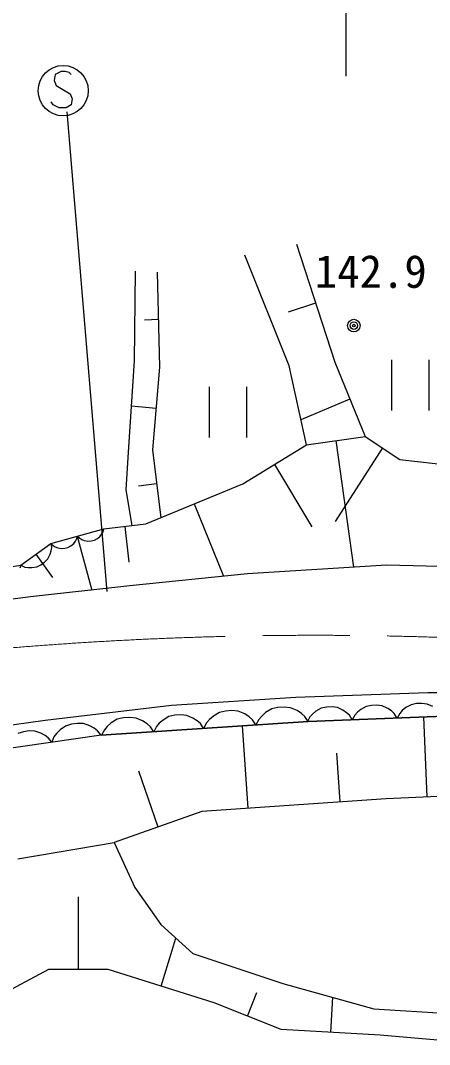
# Model space of a CAD drawing. Units: millimetres, scale not verified. Extents: x 40000 to 680000, y 20000 to 380000.
# Drawn here: x 193434 to 209828, y 286485 to 327566 of the extents above; entities that cross this region are included whole.
import ezdxf
from ezdxf.enums import TextEntityAlignment as Align

# ---------------------------------------------------------------- set-up
doc = ezdxf.new("R2010")
doc.units = ezdxf.units.MM
doc.header["$LTSCALE"] = 1000
doc.linetypes.add('CHAIN', pattern=[18.5, 12, -1.5, 3.5, -1.5])
for name, color, linetype, lineweight in [('M-BGD', 7, 'Continuous', 25), ('M-BGD-EXST', 7, 'Continuous', 25), ('M-BMK', 2, 'CHAIN', 13), ('M-BMK-SRVR', 3, 'Continuous', 25)]:
    doc.layers.add(name, color=color, linetype=linetype, lineweight=lineweight)
doc.styles.add('ＭＳ ゴシック', font='')
doc.styles.get('ＭＳ ゴシック').set_extended_font_data('MS Gothic')

msp = doc.modelspace()

# ---------------------------------------------------------------- linework, layer by layer
at = {"layer": 'M-BGD'}
for p, q in [((204492, 318589), (206030, 313858)), ((204203, 313711), (202424, 318150)), ((198001, 313906), (198049, 317516)), ((198915, 317467), (199011, 313662)), ((205261, 316223), (204169, 315858)), ((198963, 315565), (198399, 315550)), ((197761, 310248), (198001, 313906)), ((208299, 313946), (208299, 311916)), ((209820, 311916), (209820, 313946)), ((199011, 313662), (198722, 310345)), ((204894, 310540), (204203, 313711)), ((206030, 313858), (207250, 310882)), ((200991, 312873), (200991, 310842)), ((202512, 310842), (202512, 312873)), ((206640, 312370), (204676, 311541)), ((198867, 312004), (197882, 312092)), ((204894, 310540), (207250, 310882)), ((206072, 310711), (206787, 305630)), ((207250, 310882), (208644, 309955)), ((197665, 308735), (197761, 310248)), ((198722, 310345), (199058, 307620)), ((202346, 308979), (204894, 310540)), ((207947, 310418), (206044, 307472)), ((203620, 309760), (205110, 307257)), ((208644, 309955), (211962, 309565)), ((198890, 308983), (198158, 308890)), ((198452, 307370), (202346, 308979)), ((197912, 307307), (197665, 308735)), ((200399, 308175), (201565, 305270)), ((196769, 307174), (198452, 307370)), ((194654, 306589), (196769, 307174)), ((194654, 306589), (196769, 307174)), ((195681, 306758), (195715, 306883)), ((195711, 306882), (196294, 304714)), ((195715, 306883), (195808, 306793)), ((196518, 306781), (196628, 306881)), ((196628, 306881), (196696, 306969)), ((196696, 306969), (196742, 307051)), ((196742, 307051), (196777, 307177)), ((197610, 307272), (197772, 305842)), ((193452, 305711), (194654, 306589)), ((193452, 305711), (194654, 306589)), ((194654, 306589), (194746, 306499)), ((194684, 306424), (194669, 306601)), ((194746, 306499), (194827, 306452)), ((195335, 306430), (195457, 306487)), ((195457, 306487), (195567, 306587)), ((195567, 306587), (195634, 306675)), ((195634, 306675), (195681, 306758)), ((195808, 306793), (195889, 306746)), ((195889, 306746), (195991, 306705)), ((195991, 306705), (196136, 306675)), ((196136, 306675), (196269, 306689)), ((196269, 306689), (196397, 306724)), ((196397, 306724), (196518, 306781)), ((194053, 306150), (194717, 305214)), ((194525, 305970), (194619, 306151)), ((194619, 306151), (194664, 306296)), ((194664, 306296), (194684, 306424)), ((194827, 306452), (194930, 306411)), ((194930, 306411), (195074, 306382)), ((195074, 306382), (195208, 306395)), ((195208, 306395), (195335, 306430)), ((179798, 303711), (193452, 305711)), ((193417, 305603), (193462, 305713)), ((193452, 305711), (193612, 305641)), ((193888, 305617), (194087, 305650)), ((194087, 305650), (194251, 305732)), ((194251, 305732), (194397, 305839)), ((194397, 305839), (194525, 305970)), ((208109, 305711), (202532, 305370)), ((208109, 305711), (202532, 305370)), ((212532, 305613), (208109, 305711)), ((212532, 305613), (208109, 305711)), ((193612, 305641), (193738, 305620)), ((193738, 305620), (193888, 305617)), ((202532, 305370), (197820, 304882)), ((202532, 305370), (197820, 304882)), ((197820, 304882), (193830, 304443)), ((197820, 304882), (193830, 304443)), ((193830, 304443), (183830, 303174)), ((199491, 300093), (204464, 300417)), ((204464, 300417), (209755, 300602)), ((209755, 300602), (214454, 300648)), ((194428, 299491), (199491, 300093)), ((203504, 299945), (203261, 299801)), ((203753, 300005), (203504, 299945)), ((204005, 300021), (203753, 300005)), ((204259, 299996), (204005, 300021)), ((204519, 299885), (204259, 299996)), ((205489, 299977), (205278, 299859)), ((205704, 300022), (205489, 299977)), ((205920, 300030), (205704, 300022)), ((206137, 300002), (205920, 300030)), ((206357, 299901), (206137, 300002)), ((206505, 299797), (206357, 299901)), ((207077, 299929), (206937, 299814)), ((207289, 300047), (207077, 299929)), ((207503, 300092), (207289, 300047)), ((207719, 300100), (207503, 300092)), ((207937, 300072), (207719, 300100)), ((208157, 299971), (207937, 300072)), ((208305, 299867), (208157, 299971)), ((208876, 299999), (208737, 299884)), ((209088, 300117), (208876, 299999)), ((209303, 300162), (209088, 300117)), ((209519, 300170), (209303, 300162)), ((209736, 300142), (209519, 300170)), ((209956, 300041), (209736, 300142)), ((185076, 298242), (194428, 299491)), ((197315, 299531), (197072, 299387)), ((197564, 299590), (197315, 299531)), ((197816, 299607), (197564, 299590)), ((198070, 299582), (197816, 299607)), ((198330, 299471), (198070, 299582)), ((199150, 299503), (198998, 299371)), ((199382, 299641), (199150, 299503)), ((199618, 299697), (199382, 299641)), ((199858, 299713), (199618, 299697)), ((200100, 299689), (199858, 299713)), ((200348, 299583), (200100, 299689)), ((200515, 299473), (200348, 299583)), ((201005, 299522), (200888, 299386)), ((201165, 299660), (201005, 299522)), ((201408, 299805), (201165, 299660)), ((201657, 299864), (201408, 299805)), ((201908, 299881), (201657, 299864)), ((202163, 299855), (201908, 299881)), ((202423, 299745), (202163, 299855)), ((202599, 299628), (202423, 299745)), ((202733, 299509), (202599, 299628)), ((202872, 299305), (202733, 299509)), ((202984, 299526), (202872, 299305)), ((203102, 299662), (202984, 299526)), ((203261, 299801), (203102, 299662)), ((204695, 299768), (204519, 299885)), ((204829, 299649), (204695, 299768)), ((204969, 299445), (204829, 299649)), ((205034, 299630), (204933, 299444)), ((204969, 299445), (212130, 299723)), ((212130, 299723), (204969, 299445)), ((205138, 299744), (205034, 299630)), ((205278, 299859), (205138, 299744)), ((206617, 299692), (206505, 299797)), ((206732, 299513), (206617, 299692)), ((206833, 299700), (206732, 299513)), ((206937, 299814), (206833, 299700)), ((208417, 299761), (208305, 299867)), ((208532, 299583), (208417, 299761)), ((208633, 299770), (208532, 299583)), ((208737, 299884), (208633, 299770)), ((209739, 296413), (209607, 299625)), ((195020, 299107), (194878, 298963)), ((195241, 299261), (195020, 299107)), ((195474, 299335), (195241, 299261)), ((195711, 299369), (195474, 299335)), ((195955, 299362), (195711, 299369)), ((196209, 299276), (195955, 299362)), ((196384, 299177), (196209, 299276)), ((196520, 299074), (196384, 299177)), ((196666, 298890), (196520, 299074)), ((196666, 298890), (204969, 299445)), ((204969, 299445), (196666, 298890)), ((196795, 299112), (196683, 298891)), ((196913, 299248), (196795, 299112)), ((197072, 299387), (196913, 299248)), ((198506, 299354), (198330, 299471)), ((198640, 299235), (198506, 299354)), ((198780, 299031), (198640, 299235)), ((198886, 299241), (198780, 299031)), ((198998, 299371), (198886, 299241)), ((200643, 299359), (200515, 299473)), ((200776, 299164), (200643, 299359)), ((200888, 299386), (200776, 299164)), ((202555, 295962), (202333, 299269)), ((196666, 298890), (184943, 297223)), ((193552, 299031), (193331, 298961)), ((193778, 299063), (193552, 299031)), ((194009, 299057), (193778, 299063)), ((194250, 298975), (194009, 299057)), ((194417, 298881), (194250, 298975)), ((194546, 298783), (194417, 298881)), ((194685, 298608), (194546, 298783)), ((194776, 298826), (194685, 298608)), ((194878, 298963), (194776, 298826)), ((206250, 296217), (206118, 298178)), ((198951, 295210), (198174, 297457)), ((214666, 296622), (208097, 296344)), ((208097, 296344), (200707, 295835)), ((200707, 295835), (197195, 294585)), ((193332, 293937), (197195, 294585)), ((197195, 294585), (198016, 292780)), ((198016, 292780), (199065, 291299)), ((195757, 289494), (195757, 292404)), ((199065, 291299), (200342, 290142)), ((199072, 288823), (199666, 290755)), ((200342, 290142), (203946, 288938)), ((194563, 289494), (189956, 287041)), ((196951, 289494), (194563, 289494)), ((201193, 288152), (196951, 289494)), ((203946, 288938), (207595, 287920)), ((202539, 287619), (202905, 288571)), ((203885, 287087), (201193, 288152)), ((205869, 286971), (205949, 288380)), ((207595, 287920), (210606, 287735)), ((207853, 286856), (203885, 287087)), ((212141, 286485), (207853, 286856))]:
    msp.add_line(p, q, dxfattribs=at)
for major_axis in [(0, 254), (0, 152), (0, 50.8)]:
    msp.add_ellipse((206794, 315327), major_axis=major_axis, ratio=0.985579, dxfattribs=at)
at = {"layer": 'M-BGD-EXST'}
for p, q in [((194826, 325400), (194786, 325156)), ((195067, 325521), (194826, 325400)), ((195227, 325521), (195067, 325521)), ((195387, 325481), (195227, 325521)), ((195467, 325400), (195387, 325481)), ((194786, 325156), (194867, 324953)), ((194867, 324953), (195427, 324628)), ((195427, 324628), (195507, 324425)), ((194746, 324182), (194666, 324303)), ((194987, 324060), (194746, 324182)), ((195467, 324182), (195267, 324060)), ((195507, 324425), (195467, 324182)), ((195267, 324060), (194987, 324060)), ((195298, 323903), (196891, 304662))]:
    msp.add_line(p, q, dxfattribs=at)
msp.add_ellipse((195147, 324750), major_axis=(0, 1015), ratio=0.985579, dxfattribs=at)
at = {"layer": 'M-BMK'}
msp.add_ellipse((205272, 150644), major_axis=(0, 152258), ratio=0.985579, start_param=5.937792, end_param=6.423437, dxfattribs=at)
at = {"layer": 'M-BMK-SRVR'}
msp.add_line((206484, 325332), (206484, 346648), dxfattribs=at)

# ---------------------------------------------------------------- texts
at = {"layer": 'M-BGD', "style": 'ＭＳ ゴシック'}
msp.add_text('142.9', height=1320, dxfattribs=at).set_placement((205229, 316445), align=Align.BOTTOM_LEFT)

doc.saveas('drawing.dxf')
